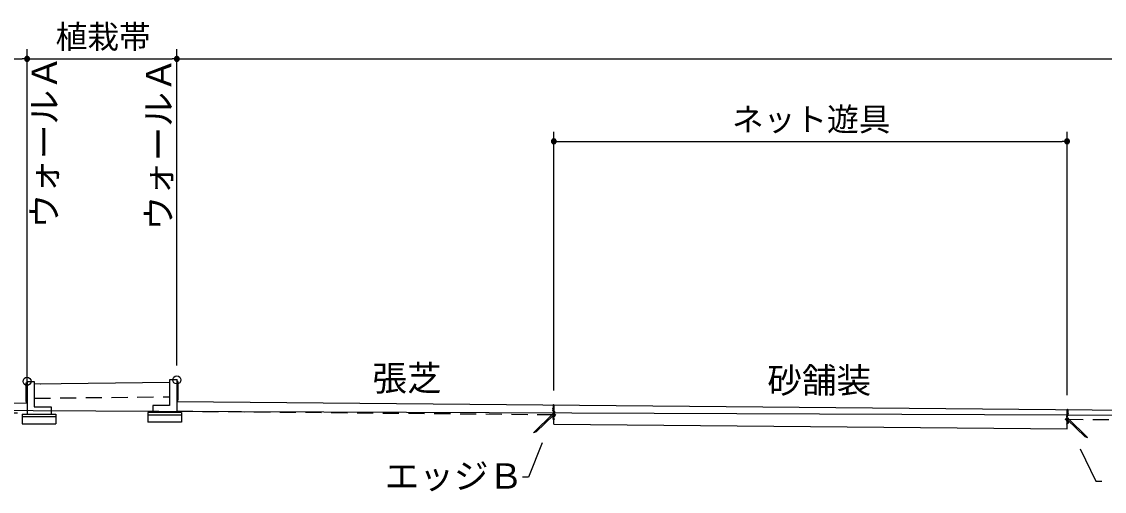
# Model space of a CAD drawing. Units: millimetres on the paper. Extents: x -84 to 7, y -133 to 191.
# Drawn here: x -26.67 to -15.4, y -111.58 to -106.7 of the extents above; entities that cross this region are included whole.
import ezdxf
from ezdxf.enums import TextEntityAlignment as Align

# ---------------------------------------------------------------- set-up
doc = ezdxf.new("R2010")
doc.units = ezdxf.units.MM
doc.header["$LTSCALE"] = 0.14
doc.header["$PDMODE"] = 32
doc.header["$PDSIZE"] = 0.084
doc.linetypes.add('DASHED1', pattern=[1.8, 1.2, -0.6])
for name, color, linetype in [('0-0_0', 7, 'Continuous'), ('0-3_D-STR-2-文字', 7, 'Continuous'), ('0-7_D-STR-1-計線1', 7, 'Continuous'), ('0-9_D-BDG-1-現況', 7, 'Continuous'), ('1-6_DEFPOINTS', 7, 'Continuous')]:
    doc.layers.add(name, color=color, linetype=linetype)
doc.styles.add('ＭＳ ゴシック', font='')
doc.styles.get('ＭＳ ゴシック').set_extended_font_data('MS Gothic')

msp = doc.modelspace()

# ---------------------------------------------------------------- linework, layer by layer
at = {"layer": '0-0_0'}
for points in [[(-26.5371, -110.4412), (-26.5371, -110.7062), (-26.3621, -110.7062), (-26.3621, -110.7812)], [(-25.1288, -110.4262), (-25.1288, -110.6912), (-25.3038, -110.6912), (-25.3038, -110.7662)]]:
    msp.add_lwpolyline(points, dxfattribs=at)
at = {"layer": '0-3_D-STR-2-文字'}
for p, q in [((-26.6121, -110.5162), (-26.6121, -106.9888)), ((-26.6121, -110.2912), (-26.6121, -106.9888)), ((-25.0538, -110.2762), (-25.0538, -106.9888)), ((-25.0538, -110.2762), (-25.0538, -106.9888)), ((-27.5013, -107.0888), (-26.6621, -107.0888)), ((-26.6371, -107.0888), (-26.6621, -107.0888)), ((-26.5876, -107.0838), (-26.6365, -107.0838)), ((-26.6365, -107.0938), (-26.5876, -107.0938)), ((-26.635, -107.0788), (-26.5892, -107.0788)), ((-26.5892, -107.0987), (-26.635, -107.0987)), ((-26.5921, -107.0738), (-26.6321, -107.0738)), ((-26.6321, -107.1038), (-26.5921, -107.1038)), ((-26.6271, -107.0688), (-26.5971, -107.0688)), ((-26.5971, -107.1087), (-26.6271, -107.1087)), ((-26.5871, -107.0888), (-26.5621, -107.0888)), ((-26.5621, -107.0888), (-25.1038, -107.0888)), ((-25.0788, -107.0888), (-25.1038, -107.0888)), ((-25.0293, -107.0838), (-25.0782, -107.0838)), ((-25.0782, -107.0938), (-25.0293, -107.0938)), ((-25.0766, -107.0788), (-25.0309, -107.0788)), ((-25.0309, -107.0987), (-25.0766, -107.0987)), ((-25.0338, -107.0738), (-25.0737, -107.0738)), ((-25.0737, -107.1038), (-25.0338, -107.1038)), ((-25.0687, -107.0688), (-25.0388, -107.0688)), ((-25.0388, -107.1087), (-25.0687, -107.1087)), ((-25.0288, -107.0888), (-25.0038, -107.0888)), ((-25.0038, -107.0888), (-4.0376, -107.0888)), ((-21.1454, -107.9264), (-21.1154, -107.9264)), ((-21.1304, -110.5366), (-21.1304, -107.8463)), ((-15.7901, -110.5847), (-15.7901, -107.8463)), ((-21.1549, -107.9513), (-21.106, -107.9513)), ((-21.1533, -107.9364), (-21.1075, -107.9364)), ((-21.1504, -107.9613), (-21.1105, -107.9613)), ((-21.1054, -107.9463), (-21.0804, -107.9463)), ((-21.0804, -107.9463), (-15.8401, -107.9463)), ((-15.8151, -107.9463), (-15.8401, -107.9463)), ((-15.7656, -107.9413), (-15.8145, -107.9413)), ((-15.7672, -107.9563), (-15.813, -107.9563)), ((-15.7701, -107.9313), (-15.81, -107.9313)), ((-15.7751, -107.9663), (-15.8051, -107.9663))]:
    msp.add_line(p, q, dxfattribs=at)
for points in [[(-26.5871, -107.0888), (-26.5873, -107.0856), (-26.5879, -107.0826), (-26.5888, -107.0796), (-26.5902, -107.0767), (-26.5919, -107.0741), (-26.5939, -107.0717), (-26.5961, -107.0695), (-26.5987, -107.0677), (-26.6014, -107.0662), (-26.6044, -107.065), (-26.6074, -107.0642), (-26.6105, -107.0638), (-26.6137, -107.0638), (-26.6168, -107.0642), (-26.6198, -107.065), (-26.6227, -107.0662), (-26.6255, -107.0677), (-26.628, -107.0695), (-26.6303, -107.0717), (-26.6323, -107.0741), (-26.634, -107.0767), (-26.6353, -107.0796), (-26.6363, -107.0826), (-26.6369, -107.0856), (-26.6371, -107.0888), (-26.6121, -107.0888)], [(-26.5871, -107.0888), (-26.5873, -107.0856), (-26.5879, -107.0826), (-26.5888, -107.0796), (-26.5902, -107.0767), (-26.5919, -107.0741), (-26.5939, -107.0717), (-26.5961, -107.0695), (-26.5987, -107.0677), (-26.6014, -107.0662), (-26.6044, -107.065), (-26.6074, -107.0642), (-26.6105, -107.0638), (-26.6137, -107.0638), (-26.6168, -107.0642), (-26.6198, -107.065), (-26.6227, -107.0662), (-26.6255, -107.0677), (-26.628, -107.0695), (-26.6303, -107.0717), (-26.6323, -107.0741), (-26.634, -107.0767), (-26.6353, -107.0796), (-26.6363, -107.0826), (-26.6369, -107.0856), (-26.6371, -107.0888), (-26.6121, -107.0888)], [(-26.6371, -107.0888), (-26.6369, -107.0919), (-26.6363, -107.095), (-26.6353, -107.098), (-26.634, -107.1008), (-26.6323, -107.1035), (-26.6303, -107.1059), (-26.628, -107.108), (-26.6255, -107.1099), (-26.6227, -107.1114), (-26.6198, -107.1126), (-26.6168, -107.1133), (-26.6137, -107.1137), (-26.6105, -107.1137), (-26.6074, -107.1133), (-26.6044, -107.1126), (-26.6014, -107.1114), (-26.5987, -107.1099), (-26.5961, -107.108), (-26.5939, -107.1059), (-26.5919, -107.1035), (-26.5902, -107.1008), (-26.5888, -107.098), (-26.5879, -107.095), (-26.5873, -107.0919), (-26.5871, -107.0888), (-26.6121, -107.0888)], [(-26.6371, -107.0888), (-26.6369, -107.0919), (-26.6363, -107.095), (-26.6353, -107.098), (-26.634, -107.1008), (-26.6323, -107.1035), (-26.6303, -107.1059), (-26.628, -107.108), (-26.6255, -107.1099), (-26.6227, -107.1114), (-26.6198, -107.1126), (-26.6168, -107.1133), (-26.6137, -107.1137), (-26.6105, -107.1137), (-26.6074, -107.1133), (-26.6044, -107.1126), (-26.6014, -107.1114), (-26.5987, -107.1099), (-26.5961, -107.108), (-26.5939, -107.1059), (-26.5919, -107.1035), (-26.5902, -107.1008), (-26.5888, -107.098), (-26.5879, -107.095), (-26.5873, -107.0919), (-26.5871, -107.0888), (-26.6121, -107.0888)], [(-25.0288, -107.0888), (-25.029, -107.0856), (-25.0295, -107.0826), (-25.0305, -107.0796), (-25.0318, -107.0767), (-25.0335, -107.0741), (-25.0355, -107.0717), (-25.0378, -107.0695), (-25.0404, -107.0677), (-25.0431, -107.0662), (-25.046, -107.065), (-25.0491, -107.0642), (-25.0522, -107.0638), (-25.0553, -107.0638), (-25.0584, -107.0642), (-25.0615, -107.065), (-25.0644, -107.0662), (-25.0672, -107.0677), (-25.0697, -107.0695), (-25.072, -107.0717), (-25.074, -107.0741), (-25.0757, -107.0767), (-25.077, -107.0796), (-25.078, -107.0826), (-25.0786, -107.0856), (-25.0788, -107.0888), (-25.0538, -107.0888)], [(-25.0288, -107.0888), (-25.029, -107.0856), (-25.0295, -107.0826), (-25.0305, -107.0796), (-25.0318, -107.0767), (-25.0335, -107.0741), (-25.0355, -107.0717), (-25.0378, -107.0695), (-25.0404, -107.0677), (-25.0431, -107.0662), (-25.046, -107.065), (-25.0491, -107.0642), (-25.0522, -107.0638), (-25.0553, -107.0638), (-25.0584, -107.0642), (-25.0615, -107.065), (-25.0644, -107.0662), (-25.0672, -107.0677), (-25.0697, -107.0695), (-25.072, -107.0717), (-25.074, -107.0741), (-25.0757, -107.0767), (-25.077, -107.0796), (-25.078, -107.0826), (-25.0786, -107.0856), (-25.0788, -107.0888), (-25.0538, -107.0888)], [(-25.0788, -107.0888), (-25.0786, -107.0919), (-25.078, -107.095), (-25.077, -107.098), (-25.0757, -107.1008), (-25.074, -107.1035), (-25.072, -107.1059), (-25.0697, -107.108), (-25.0672, -107.1099), (-25.0644, -107.1114), (-25.0615, -107.1126), (-25.0584, -107.1133), (-25.0553, -107.1137), (-25.0522, -107.1137), (-25.0491, -107.1133), (-25.046, -107.1126), (-25.0431, -107.1114), (-25.0404, -107.1099), (-25.0378, -107.108), (-25.0355, -107.1059), (-25.0335, -107.1035), (-25.0318, -107.1008), (-25.0305, -107.098), (-25.0295, -107.095), (-25.029, -107.0919), (-25.0288, -107.0888), (-25.0538, -107.0888)], [(-25.0788, -107.0888), (-25.0786, -107.0919), (-25.078, -107.095), (-25.077, -107.098), (-25.0757, -107.1008), (-25.074, -107.1035), (-25.072, -107.1059), (-25.0697, -107.108), (-25.0672, -107.1099), (-25.0644, -107.1114), (-25.0615, -107.1126), (-25.0584, -107.1133), (-25.0553, -107.1137), (-25.0522, -107.1137), (-25.0491, -107.1133), (-25.046, -107.1126), (-25.0431, -107.1114), (-25.0404, -107.1099), (-25.0378, -107.108), (-25.0355, -107.1059), (-25.0335, -107.1035), (-25.0318, -107.1008), (-25.0305, -107.098), (-25.0295, -107.095), (-25.029, -107.0919), (-25.0288, -107.0888), (-25.0538, -107.0888)], [(-21.1054, -107.9463), (-21.1056, -107.9432), (-21.1062, -107.9401), (-21.1072, -107.9371), (-21.1085, -107.9343), (-21.1102, -107.9316), (-21.1122, -107.9292), (-21.1145, -107.9271), (-21.117, -107.9252), (-21.1198, -107.9237), (-21.1227, -107.9226), (-21.1258, -107.9218), (-21.1289, -107.9214), (-21.132, -107.9214), (-21.1351, -107.9218), (-21.1382, -107.9226), (-21.1411, -107.9237), (-21.1438, -107.9252), (-21.1464, -107.9271), (-21.1487, -107.9292), (-21.1507, -107.9316), (-21.1523, -107.9343), (-21.1537, -107.9371), (-21.1547, -107.9401), (-21.1552, -107.9432), (-21.1554, -107.9463), (-21.1304, -107.9463)], [(-15.7651, -107.9463), (-15.7653, -107.9432), (-15.7658, -107.9401), (-15.7668, -107.9371), (-15.7682, -107.9343), (-15.7698, -107.9316), (-15.7718, -107.9292), (-15.7741, -107.9271), (-15.7767, -107.9252), (-15.7794, -107.9237), (-15.7823, -107.9226), (-15.7854, -107.9218), (-15.7885, -107.9214), (-15.7916, -107.9214), (-15.7947, -107.9218), (-15.7978, -107.9226), (-15.8007, -107.9237), (-15.8035, -107.9252), (-15.806, -107.9271), (-15.8083, -107.9292), (-15.8103, -107.9316), (-15.812, -107.9343), (-15.8133, -107.9371), (-15.8143, -107.9401), (-15.8149, -107.9432), (-15.8151, -107.9463), (-15.7901, -107.9463)], [(-21.1554, -107.9463), (-21.1552, -107.9495), (-21.1547, -107.9525), (-21.1537, -107.9555), (-21.1523, -107.9584), (-21.1507, -107.961), (-21.1487, -107.9634), (-21.1464, -107.9656), (-21.1438, -107.9674), (-21.1411, -107.9689), (-21.1382, -107.9701), (-21.1351, -107.9709), (-21.132, -107.9713), (-21.1289, -107.9713), (-21.1258, -107.9709), (-21.1227, -107.9701), (-21.1198, -107.9689), (-21.117, -107.9674), (-21.1145, -107.9656), (-21.1122, -107.9634), (-21.1102, -107.961), (-21.1085, -107.9584), (-21.1072, -107.9555), (-21.1062, -107.9525), (-21.1056, -107.9495), (-21.1054, -107.9463), (-21.1304, -107.9463)], [(-15.8151, -107.9463), (-15.8149, -107.9495), (-15.8143, -107.9525), (-15.8133, -107.9555), (-15.812, -107.9584), (-15.8103, -107.961), (-15.8083, -107.9634), (-15.806, -107.9656), (-15.8035, -107.9674), (-15.8007, -107.9689), (-15.7978, -107.9701), (-15.7947, -107.9709), (-15.7916, -107.9713), (-15.7885, -107.9713), (-15.7854, -107.9709), (-15.7823, -107.9701), (-15.7794, -107.9689), (-15.7767, -107.9674), (-15.7741, -107.9656), (-15.7718, -107.9634), (-15.7698, -107.961), (-15.7682, -107.9584), (-15.7668, -107.9555), (-15.7658, -107.9525), (-15.7653, -107.9495), (-15.7651, -107.9463), (-15.7901, -107.9463)]]:
    msp.add_lwpolyline(points, close=True, dxfattribs=at)
for points in [[(-21.2519, -111.0815), (-21.3942, -111.4358), (-21.4567, -111.4358)], [(-15.6531, -111.1424), (-15.4906, -111.4804), (-15.4281, -111.4804)]]:
    msp.add_lwpolyline(points, dxfattribs=at)
at = {"layer": '0-7_D-STR-1-計線1'}
for p, q in [((-26.6236, -110.4562), (-26.6236, -110.6512)), ((-26.6121, -110.4412), (-26.6121, -110.4562)), ((-26.6121, -110.4412), (-26.6121, -110.4562)), ((-26.6121, -110.4412), (-26.5371, -110.4412)), ((-26.6121, -110.4412), (-26.6121, -110.4562)), ((-26.6121, -110.4562), (-26.6121, -110.6512)), ((-26.6121, -110.4562), (-26.6121, -110.6512)), ((-26.5371, -110.467), (-25.1288, -110.4505)), ((-26.4746, -110.4662), (-26.4717, -110.4662)), ((-25.0538, -110.4262), (-25.1288, -110.4262)), ((-25.0538, -110.4262), (-25.0538, -110.4412)), ((-25.0423, -110.4412), (-25.0423, -110.6362)), ((-27.4415, -110.6762), (-26.6121, -110.6662)), ((-26.6246, -110.6662), (-26.6121, -110.6662)), ((-26.6236, -110.6512), (-26.6121, -110.6512)), ((-26.6121, -110.6512), (-26.6121, -110.7812)), ((-26.6121, -110.6512), (-26.6121, -110.7812)), ((-26.6121, -110.6512), (-26.6121, -110.7812)), ((-25.0423, -110.6362), (-25.0538, -110.6362)), ((-25.0538, -110.6362), (-25.0538, -110.7662)), ((-25.0538, -110.6512), (-3.9876, -110.8412)), ((-25.0413, -110.6512), (-25.0538, -110.6512)), ((-21.1423, -110.7241), (-21.1379, -110.7241)), ((-21.1423, -110.7429), (-21.1379, -110.7429)), ((-21.1423, -110.7466), (-21.139, -110.7466)), ((-21.1379, -110.6866), (-21.1379, -110.7241)), ((-21.1309, -110.8866), (-21.1304, -110.6866)), ((-21.1304, -110.6866), (-21.1304, -110.7616)), ((-21.1304, -110.7487), (-21.1304, -110.6866)), ((-15.7905, -110.9348), (-15.7901, -110.7348)), ((-15.7901, -110.7348), (-15.7901, -110.8098)), ((-15.7901, -110.7968), (-15.7901, -110.7348)), ((-15.7826, -110.7348), (-15.7826, -110.7723)), ((-26.6621, -110.7812), (-26.3119, -110.7812)), ((-26.6621, -110.7812), (-26.6621, -110.8812)), ((-26.6621, -110.8062), (-26.3119, -110.8062)), ((-26.3119, -110.7812), (-26.3119, -110.8812)), ((-25.0038, -110.7662), (-25.3539, -110.7662)), ((-25.3539, -110.7662), (-25.3539, -110.8662)), ((-25.0038, -110.7912), (-25.3539, -110.7912)), ((-25.0038, -110.7662), (-25.0038, -110.8662)), ((-21.1404, -110.7789), (-21.3414, -110.9754)), ((-21.1355, -110.7915), (-21.3148, -110.9668)), ((-21.1404, -110.7742), (-21.1404, -110.7876)), ((-21.1404, -110.7876), (-21.1279, -110.7975)), ((-21.1279, -110.8036), (-21.1404, -110.8134)), ((-21.1404, -110.8134), (-21.1404, -110.8269)), ((-21.1404, -110.8269), (-21.1265, -110.8379)), ((-21.1367, -110.776), (-21.1367, -110.7858)), ((-21.1367, -110.7858), (-21.1242, -110.7956)), ((-21.1242, -110.8055), (-21.1367, -110.8153)), ((-21.1367, -110.8153), (-21.1367, -110.8251)), ((-21.1367, -110.8251), (-21.1242, -110.8349)), ((-21.1336, -110.7779), (-21.1324, -110.7892)), ((-21.1133, -110.7938), (-21.1304, -110.7763)), ((-21.1279, -110.7975), (-21.1279, -110.8036)), ((-21.1106, -110.7912), (-21.1278, -110.7737)), ((-21.1242, -110.8349), (-21.1265, -110.8379)), ((-21.1242, -110.7956), (-21.1242, -110.8055)), ((-21.1106, -110.7912), (-21.1133, -110.7938)), ((-15.8099, -110.8394), (-15.7927, -110.8219)), ((-15.8099, -110.8394), (-15.8072, -110.842)), ((-15.8072, -110.842), (-15.7901, -110.8245)), ((-15.7838, -110.834), (-15.7963, -110.8438)), ((-15.7963, -110.8438), (-15.7963, -110.8536)), ((-15.7963, -110.8536), (-15.7838, -110.8634)), ((-15.7801, -110.8358), (-15.7926, -110.8456)), ((-15.7926, -110.8456), (-15.7926, -110.8518)), ((-15.7926, -110.8518), (-15.7801, -110.8616)), ((-15.7869, -110.826), (-15.7881, -110.8373)), ((-15.785, -110.8397), (-15.6057, -111.015)), ((-15.7838, -110.8242), (-15.7838, -110.834)), ((-15.7782, -110.7723), (-15.7826, -110.7723)), ((-15.7782, -110.791), (-15.7826, -110.791)), ((-15.7782, -110.7948), (-15.7815, -110.7948)), ((-15.7801, -110.8223), (-15.7801, -110.8358)), ((-15.7801, -110.8271), (-15.5791, -111.0235)), ((-26.6621, -110.8812), (-26.3119, -110.8812)), ((-25.0038, -110.8662), (-25.3539, -110.8662)), ((-21.3148, -110.9668), (-21.3414, -110.9754)), ((-21.1309, -110.8866), (-15.7905, -110.9348)), ((-15.7838, -110.8733), (-15.7963, -110.8831)), ((-15.7963, -110.8831), (-15.794, -110.886)), ((-15.7801, -110.8751), (-15.794, -110.886)), ((-15.7838, -110.8634), (-15.7838, -110.8733)), ((-15.7801, -110.8616), (-15.7801, -110.8751)), ((-15.6057, -111.015), (-15.5791, -111.0235))]:
    msp.add_line(p, q, dxfattribs=at)
at = {"layer": '0-7_D-STR-1-計線1', "linetype": 'DASHED1'}
for p, q in [((-26.5371, -110.617), (-25.1288, -110.6005)), ((-27.4141, -110.7759), (-26.6109, -110.7662)), ((-25.0547, -110.7512), (-21.1304, -110.7866)), ((-15.7901, -110.8348), (-9.3382, -110.893))]:
    msp.add_line(p, q, dxfattribs=at)
at = {"layer": '0-7_D-STR-1-計線1'}
for points in [[(-26.6236, -110.4562), (-26.6121, -110.4562), (-26.6121, -110.6512)], [(-25.0423, -110.4412), (-25.0538, -110.4412), (-25.0538, -110.6362)], [(-21.1423, -110.7279), (-21.1379, -110.7279), (-21.1379, -110.7429)], [(-21.139, -110.7466), (-21.1279, -110.7555), (-21.1279, -110.7643), (-21.1404, -110.7742)], [(-21.1304, -110.7487), (-21.1242, -110.7537), (-21.1242, -110.7662), (-21.1367, -110.776)], [(-15.7901, -110.7968), (-15.7963, -110.8018), (-15.7963, -110.8143), (-15.7838, -110.8242)], [(-15.7815, -110.7948), (-15.7926, -110.8036), (-15.7926, -110.8125), (-15.7801, -110.8223)], [(-15.7782, -110.776), (-15.7826, -110.776), (-15.7826, -110.791)]]:
    msp.add_lwpolyline(points, dxfattribs=at)
for centre, radius, start, end in [((-21.1423, -110.726), 0.00188, 90, 270), ((-21.1423, -110.7447), 0.00188, 90, 270), ((-21.1342, -110.6866), 0.00375, 360, 180), ((-15.7863, -110.7348), 0.00375, 0, 180), ((-21.1318, -110.7776), 0.00187, 44.34373, 186.1865), ((-21.1318, -110.7776), 0.00563, 44.34373, 88.67696), ((-15.7887, -110.8258), 0.00562, 91.32304, 135.65627), ((-15.7887, -110.8258), 0.00188, 353.8135, 135.65627), ((-15.7782, -110.7742), 0.00188, 270, 90), ((-15.7782, -110.7929), 0.00188, 270, 90)]:
    msp.add_arc(centre, radius, start, end, dxfattribs=at)
at = {"layer": '0-9_D-BDG-1-現況'}
msp.add_lwpolyline([(-66.6806, -110.4565), (-62.3082, -110.5015), (-55.9505, -110.5512), (-48.583, -110.6015), (-42.0651, -110.6512), (-34.4063, -110.7015), (-25.2392, -110.7512), (-13.213, -110.8012), (-1.3748, -110.8515), (-0.6231, -110.8565)], dxfattribs=at)
at = {"layer": '1-6_DEFPOINTS'}
for p in [(-26.6121, -110.4412), (-25.0538, -110.4262)]:
    msp.add_point(p, dxfattribs=at)

# ---------------------------------------------------------------- texts
at = {"layer": '0-3_D-STR-2-文字', "style": 'ＭＳ ゴシック'}
for s, height, p in [('植栽帯', 0.2419, (-26.3153, -107.052)), ('ネット遊具', 0.2419, (-19.2771, -107.9114)), ('張芝', 0.2639, (-23.0188, -110.6194)), ('砂舗装', 0.2639, (-18.9087, -110.6419)), ('エッジＢ', 0.2639, (-22.8903, -111.6366))]:
    msp.add_text(s, height=height, dxfattribs=at).set_placement(p, align=Align.BOTTOM_LEFT)
for p in [(-26.2209, -108.8519), (-25.0323, -108.8739)]:
    msp.add_text('ウォールＡ', height=0.2639, rotation=90, dxfattribs=at).set_placement(p, align=Align.BOTTOM_LEFT)

doc.saveas('drawing.dxf')
